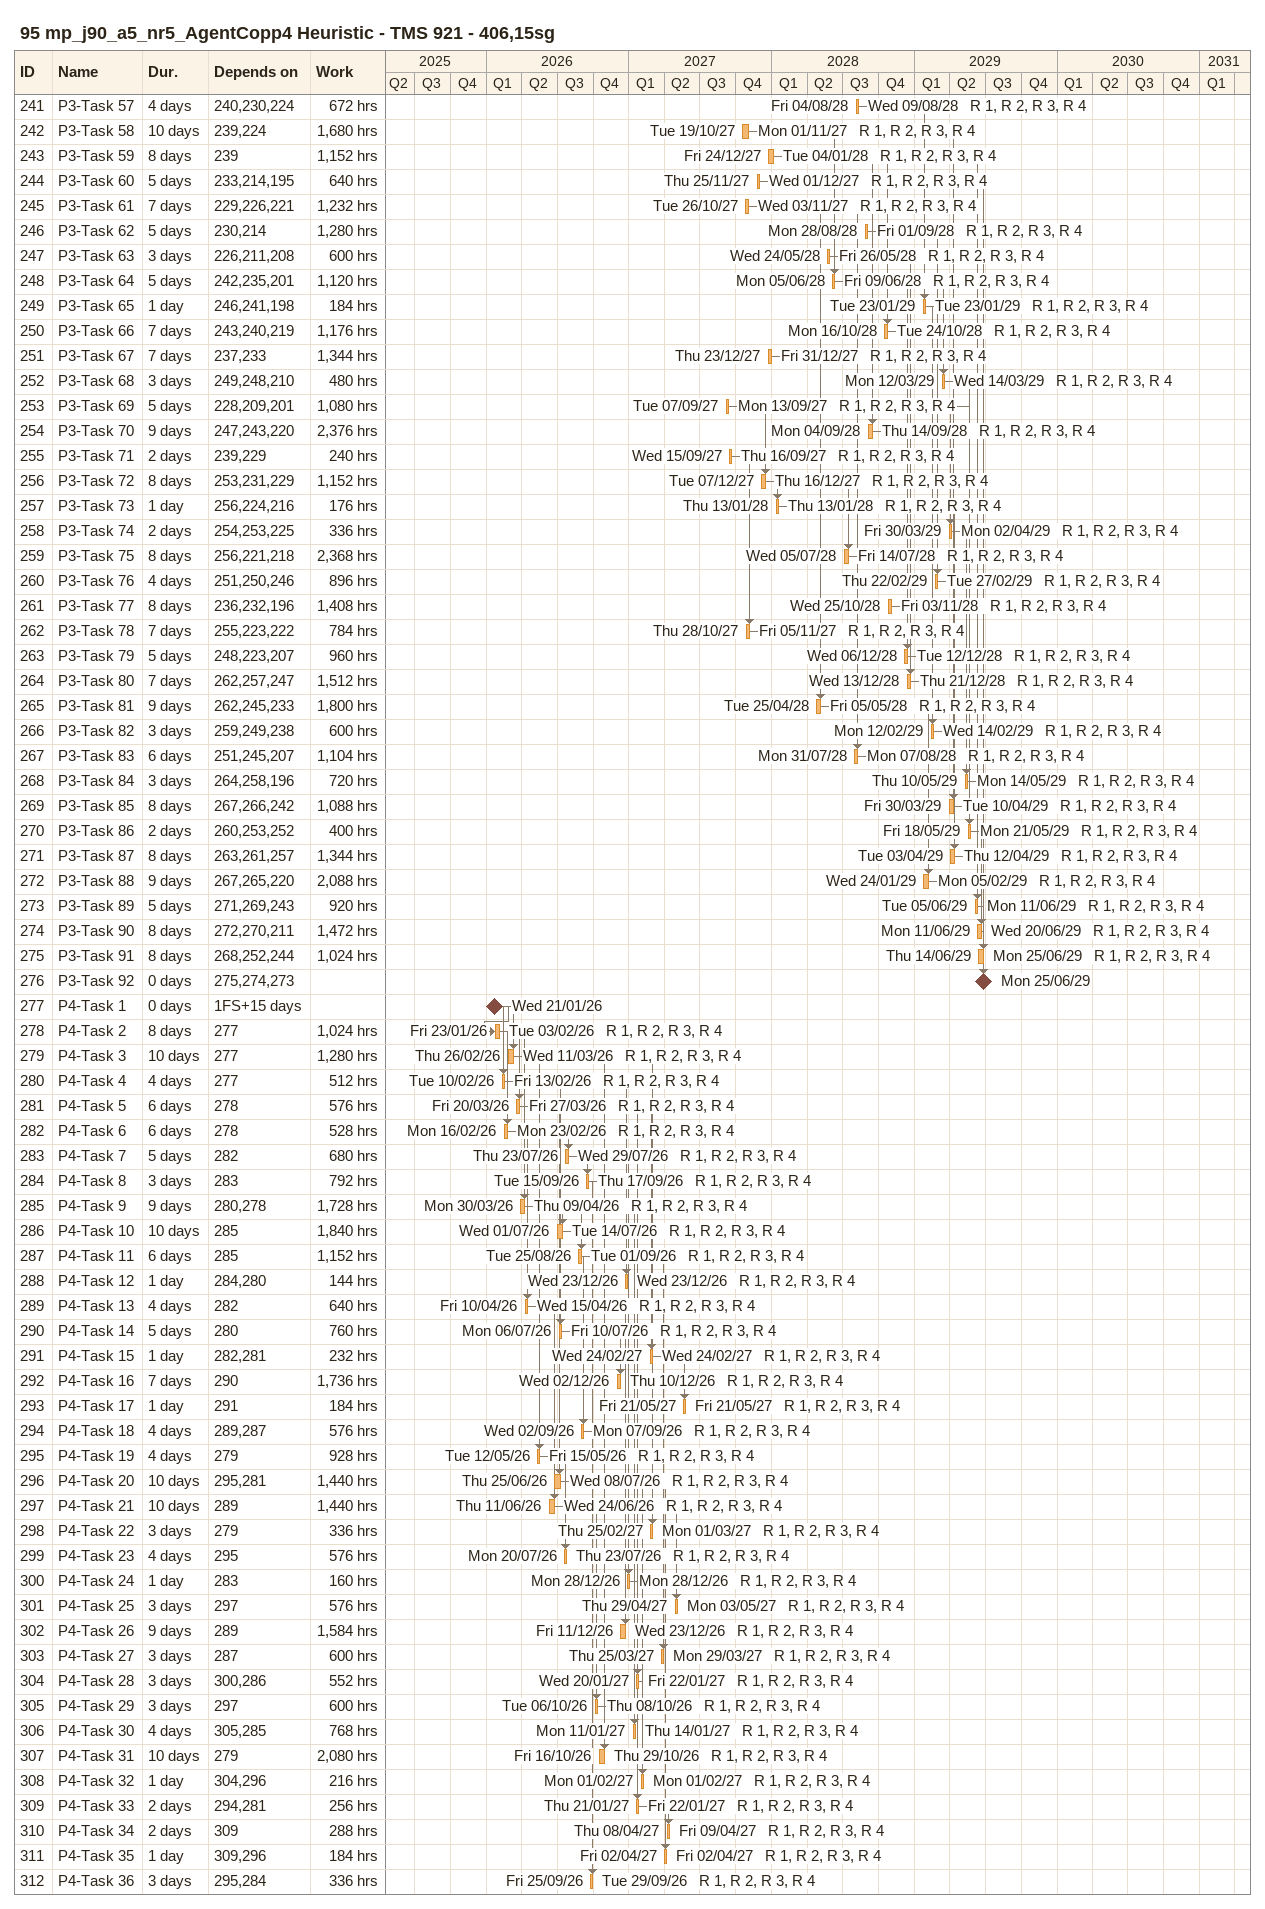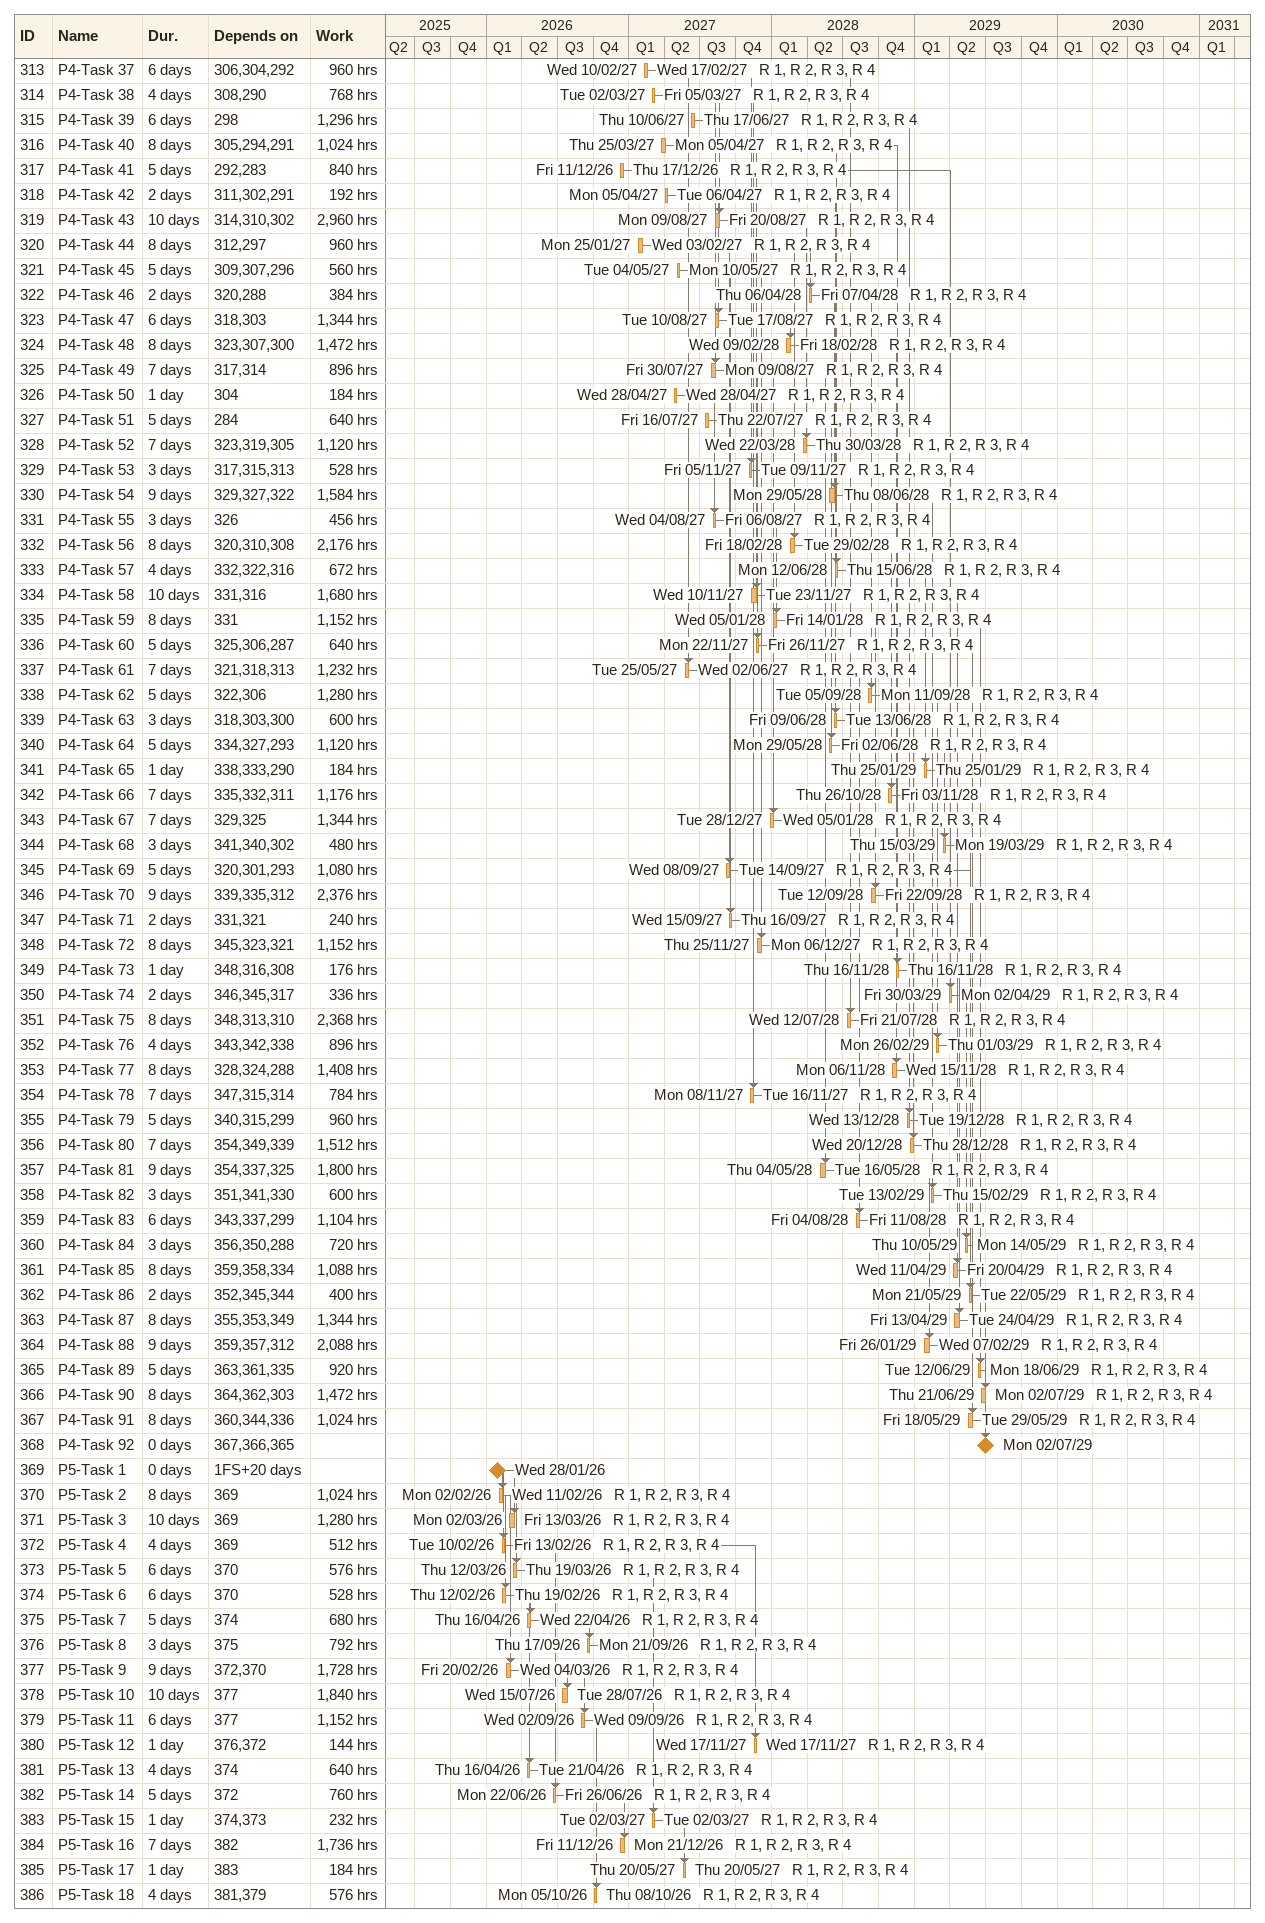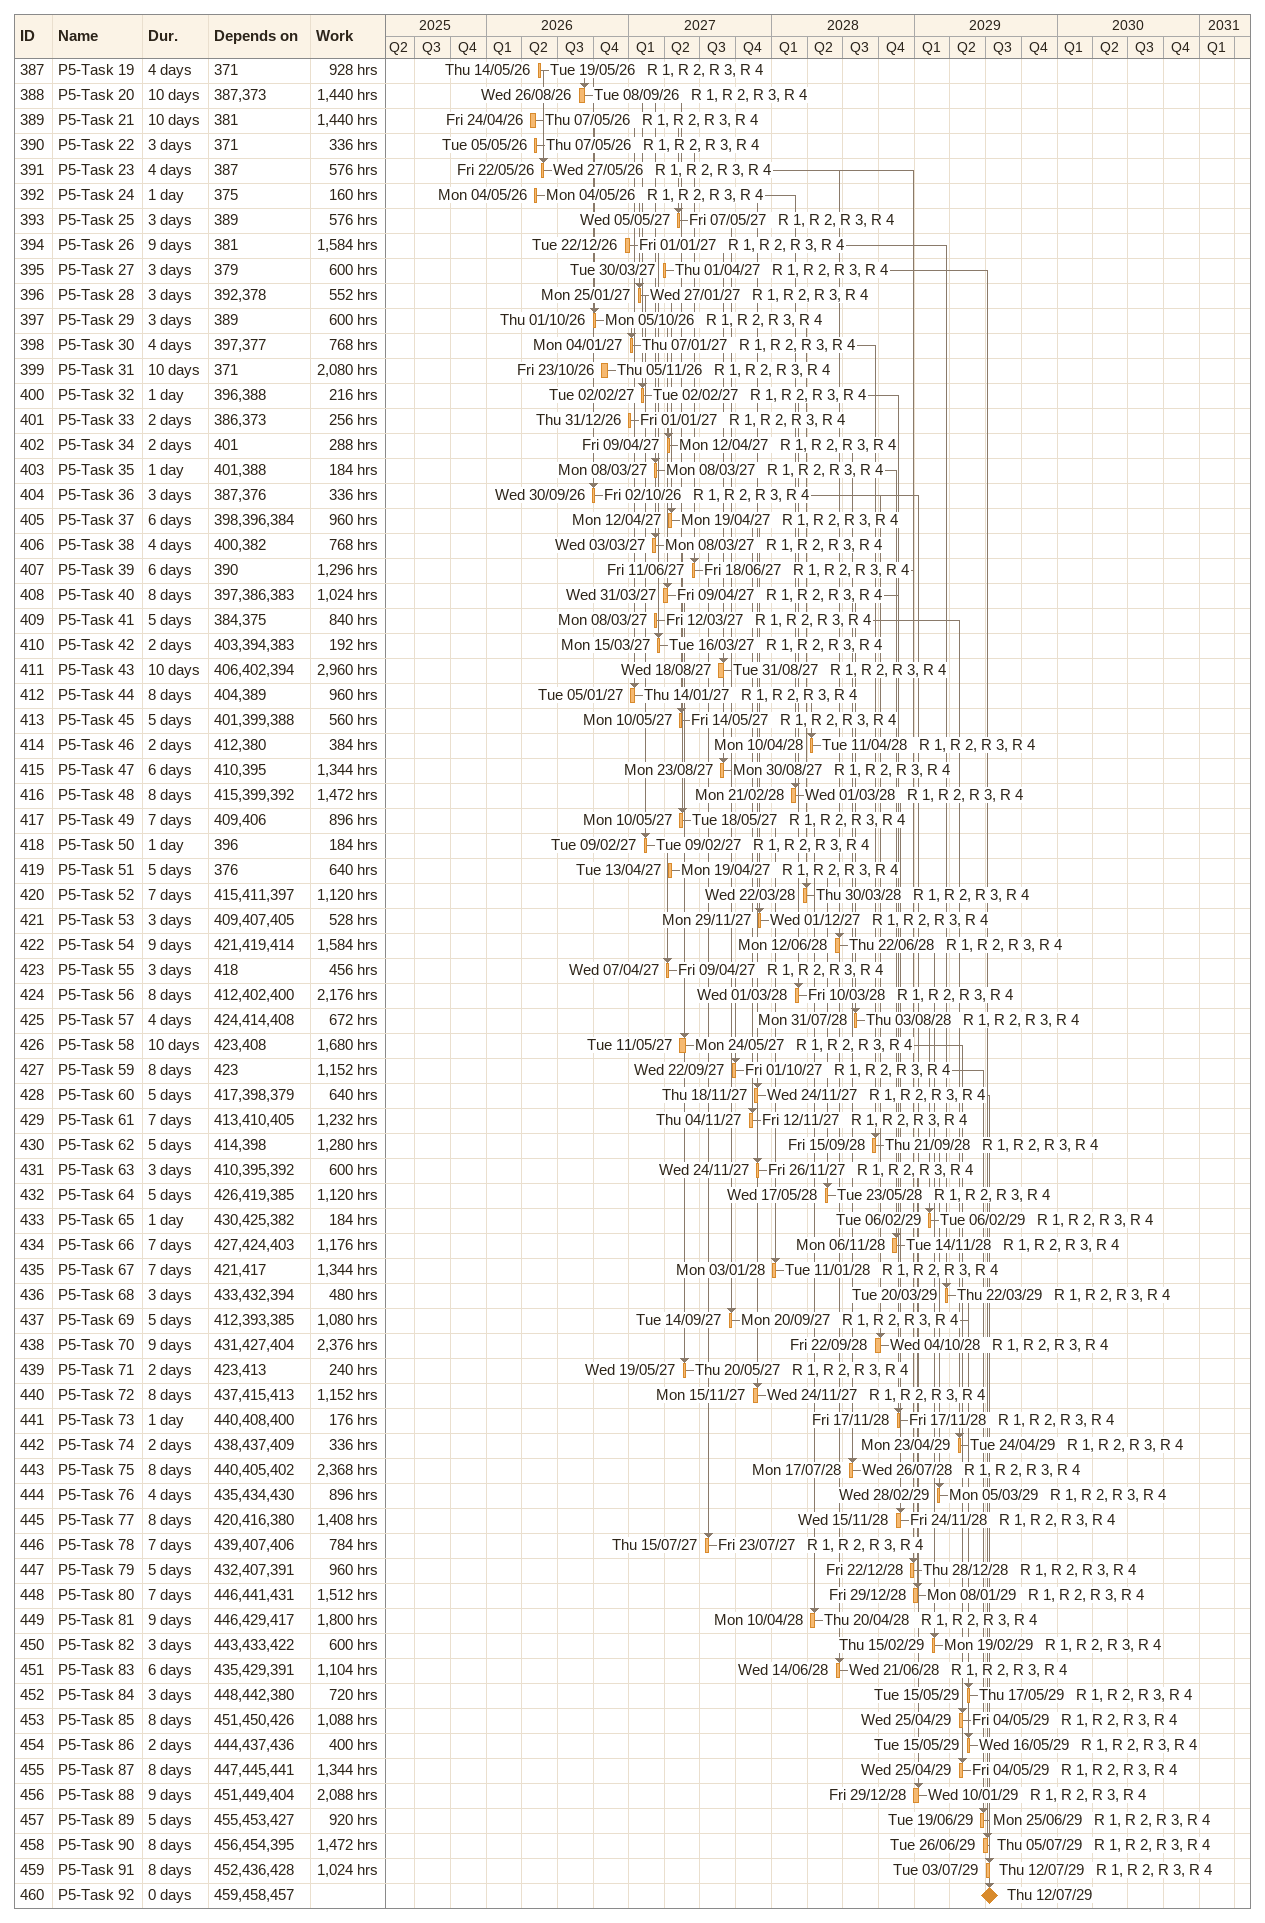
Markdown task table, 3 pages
95 mp_j90_a5_nr5_AgentCopp4 Heuristic - TMS 921 - 406,15sg

| ID | Task | Duration | Start | Finish | Predecessors | Resources | Work (h) |
|---|---|---|---|---|---|---|---|
| 241 | P3-Task 57 | 4d | 2028-08-04 | 2028-08-09 | 240, 230, 224 | R 1, R 2, R 3, R 4 | 672 |
| 242 | P3-Task 58 | 10d | 2027-10-19 | 2027-11-01 | 239, 224 | R 1, R 2, R 3, R 4 | 1680 |
| 243 | P3-Task 59 | 8d | 2027-12-24 | 2028-01-04 | 239 | R 1, R 2, R 3, R 4 | 1152 |
| 244 | P3-Task 60 | 5d | 2027-11-25 | 2027-12-01 | 233, 214, 195 | R 1, R 2, R 3, R 4 | 640 |
| 245 | P3-Task 61 | 7d | 2027-10-26 | 2027-11-03 | 229, 226, 221 | R 1, R 2, R 3, R 4 | 1232 |
| 246 | P3-Task 62 | 5d | 2028-08-28 | 2028-09-01 | 230, 214 | R 1, R 2, R 3, R 4 | 1280 |
| 247 | P3-Task 63 | 3d | 2028-05-24 | 2028-05-26 | 226, 211, 208 | R 1, R 2, R 3, R 4 | 600 |
| 248 | P3-Task 64 | 5d | 2028-06-05 | 2028-06-09 | 242, 235, 201 | R 1, R 2, R 3, R 4 | 1120 |
| 249 | P3-Task 65 | 1d | 2029-01-23 | 2029-01-23 | 246, 241, 198 | R 1, R 2, R 3, R 4 | 184 |
| 250 | P3-Task 66 | 7d | 2028-10-16 | 2028-10-24 | 243, 240, 219 | R 1, R 2, R 3, R 4 | 1176 |
| 251 | P3-Task 67 | 7d | 2027-12-23 | 2027-12-31 | 237, 233 | R 1, R 2, R 3, R 4 | 1344 |
| 252 | P3-Task 68 | 3d | 2029-03-12 | 2029-03-14 | 249, 248, 210 | R 1, R 2, R 3, R 4 | 480 |
| 253 | P3-Task 69 | 5d | 2027-09-07 | 2027-09-13 | 228, 209, 201 | R 1, R 2, R 3, R 4 | 1080 |
| 254 | P3-Task 70 | 9d | 2028-09-04 | 2028-09-14 | 247, 243, 220 | R 1, R 2, R 3, R 4 | 2376 |
| 255 | P3-Task 71 | 2d | 2027-09-15 | 2027-09-16 | 239, 229 | R 1, R 2, R 3, R 4 | 240 |
| 256 | P3-Task 72 | 8d | 2027-12-07 | 2027-12-16 | 253, 231, 229 | R 1, R 2, R 3, R 4 | 1152 |
| 257 | P3-Task 73 | 1d | 2028-01-13 | 2028-01-13 | 256, 224, 216 | R 1, R 2, R 3, R 4 | 176 |
| 258 | P3-Task 74 | 2d | 2029-03-30 | 2029-04-02 | 254, 253, 225 | R 1, R 2, R 3, R 4 | 336 |
| 259 | P3-Task 75 | 8d | 2028-07-05 | 2028-07-14 | 256, 221, 218 | R 1, R 2, R 3, R 4 | 2368 |
| 260 | P3-Task 76 | 4d | 2029-02-22 | 2029-02-27 | 251, 250, 246 | R 1, R 2, R 3, R 4 | 896 |
| 261 | P3-Task 77 | 8d | 2028-10-25 | 2028-11-03 | 236, 232, 196 | R 1, R 2, R 3, R 4 | 1408 |
| 262 | P3-Task 78 | 7d | 2027-10-28 | 2027-11-05 | 255, 223, 222 | R 1, R 2, R 3, R 4 | 784 |
| 263 | P3-Task 79 | 5d | 2028-12-06 | 2028-12-12 | 248, 223, 207 | R 1, R 2, R 3, R 4 | 960 |
| 264 | P3-Task 80 | 7d | 2028-12-13 | 2028-12-21 | 262, 257, 247 | R 1, R 2, R 3, R 4 | 1512 |
| 265 | P3-Task 81 | 9d | 2028-04-25 | 2028-05-05 | 262, 245, 233 | R 1, R 2, R 3, R 4 | 1800 |
| 266 | P3-Task 82 | 3d | 2029-02-12 | 2029-02-14 | 259, 249, 238 | R 1, R 2, R 3, R 4 | 600 |
| 267 | P3-Task 83 | 6d | 2028-07-31 | 2028-08-07 | 251, 245, 207 | R 1, R 2, R 3, R 4 | 1104 |
| 268 | P3-Task 84 | 3d | 2029-05-10 | 2029-05-14 | 264, 258, 196 | R 1, R 2, R 3, R 4 | 720 |
| 269 | P3-Task 85 | 8d | 2029-03-30 | 2029-04-10 | 267, 266, 242 | R 1, R 2, R 3, R 4 | 1088 |
| 270 | P3-Task 86 | 2d | 2029-05-18 | 2029-05-21 | 260, 253, 252 | R 1, R 2, R 3, R 4 | 400 |
| 271 | P3-Task 87 | 8d | 2029-04-03 | 2029-04-12 | 263, 261, 257 | R 1, R 2, R 3, R 4 | 1344 |
| 272 | P3-Task 88 | 9d | 2029-01-24 | 2029-02-05 | 267, 265, 220 | R 1, R 2, R 3, R 4 | 2088 |
| 273 | P3-Task 89 | 5d | 2029-06-05 | 2029-06-11 | 271, 269, 243 | R 1, R 2, R 3, R 4 | 920 |
| 274 | P3-Task 90 | 8d | 2029-06-11 | 2029-06-20 | 272, 270, 211 | R 1, R 2, R 3, R 4 | 1472 |
| 275 | P3-Task 91 | 8d | 2029-06-14 | 2029-06-25 | 268, 252, 244 | R 1, R 2, R 3, R 4 | 1024 |
| 276 | P3-Task 92 | 0d | 2029-06-25 | 2029-06-25 | 275, 274, 273 |  |  |
| 277 | P4-Task 1 | 0d | 2026-01-21 | 2026-01-21 | 1FS+15d |  |  |
| 278 | P4-Task 2 | 8d | 2026-01-23 | 2026-02-03 | 277 | R 1, R 2, R 3, R 4 | 1024 |
| 279 | P4-Task 3 | 10d | 2026-02-26 | 2026-03-11 | 277 | R 1, R 2, R 3, R 4 | 1280 |
| 280 | P4-Task 4 | 4d | 2026-02-10 | 2026-02-13 | 277 | R 1, R 2, R 3, R 4 | 512 |
| 281 | P4-Task 5 | 6d | 2026-03-20 | 2026-03-27 | 278 | R 1, R 2, R 3, R 4 | 576 |
| 282 | P4-Task 6 | 6d | 2026-02-16 | 2026-02-23 | 278 | R 1, R 2, R 3, R 4 | 528 |
| 283 | P4-Task 7 | 5d | 2026-07-23 | 2026-07-29 | 282 | R 1, R 2, R 3, R 4 | 680 |
| 284 | P4-Task 8 | 3d | 2026-09-15 | 2026-09-17 | 283 | R 1, R 2, R 3, R 4 | 792 |
| 285 | P4-Task 9 | 9d | 2026-03-30 | 2026-04-09 | 280, 278 | R 1, R 2, R 3, R 4 | 1728 |
| 286 | P4-Task 10 | 10d | 2026-07-01 | 2026-07-14 | 285 | R 1, R 2, R 3, R 4 | 1840 |
| 287 | P4-Task 11 | 6d | 2026-08-25 | 2026-09-01 | 285 | R 1, R 2, R 3, R 4 | 1152 |
| 288 | P4-Task 12 | 1d | 2026-12-23 | 2026-12-23 | 284, 280 | R 1, R 2, R 3, R 4 | 144 |
| 289 | P4-Task 13 | 4d | 2026-04-10 | 2026-04-15 | 282 | R 1, R 2, R 3, R 4 | 640 |
| 290 | P4-Task 14 | 5d | 2026-07-06 | 2026-07-10 | 280 | R 1, R 2, R 3, R 4 | 760 |
| 291 | P4-Task 15 | 1d | 2027-02-24 | 2027-02-24 | 282, 281 | R 1, R 2, R 3, R 4 | 232 |
| 292 | P4-Task 16 | 7d | 2026-12-02 | 2026-12-10 | 290 | R 1, R 2, R 3, R 4 | 1736 |
| 293 | P4-Task 17 | 1d | 2027-05-21 | 2027-05-21 | 291 | R 1, R 2, R 3, R 4 | 184 |
| 294 | P4-Task 18 | 4d | 2026-09-02 | 2026-09-07 | 289, 287 | R 1, R 2, R 3, R 4 | 576 |
| 295 | P4-Task 19 | 4d | 2026-05-12 | 2026-05-15 | 279 | R 1, R 2, R 3, R 4 | 928 |
| 296 | P4-Task 20 | 10d | 2026-06-25 | 2026-07-08 | 295, 281 | R 1, R 2, R 3, R 4 | 1440 |
| 297 | P4-Task 21 | 10d | 2026-06-11 | 2026-06-24 | 289 | R 1, R 2, R 3, R 4 | 1440 |
| 298 | P4-Task 22 | 3d | 2027-02-25 | 2027-03-01 | 279 | R 1, R 2, R 3, R 4 | 336 |
| 299 | P4-Task 23 | 4d | 2026-07-20 | 2026-07-23 | 295 | R 1, R 2, R 3, R 4 | 576 |
| 300 | P4-Task 24 | 1d | 2026-12-28 | 2026-12-28 | 283 | R 1, R 2, R 3, R 4 | 160 |
| 301 | P4-Task 25 | 3d | 2027-04-29 | 2027-05-03 | 297 | R 1, R 2, R 3, R 4 | 576 |
| 302 | P4-Task 26 | 9d | 2026-12-11 | 2026-12-23 | 289 | R 1, R 2, R 3, R 4 | 1584 |
| 303 | P4-Task 27 | 3d | 2027-03-25 | 2027-03-29 | 287 | R 1, R 2, R 3, R 4 | 600 |
| 304 | P4-Task 28 | 3d | 2027-01-20 | 2027-01-22 | 300, 286 | R 1, R 2, R 3, R 4 | 552 |
| 305 | P4-Task 29 | 3d | 2026-10-06 | 2026-10-08 | 297 | R 1, R 2, R 3, R 4 | 600 |
| 306 | P4-Task 30 | 4d | 2027-01-11 | 2027-01-14 | 305, 285 | R 1, R 2, R 3, R 4 | 768 |
| 307 | P4-Task 31 | 10d | 2026-10-16 | 2026-10-29 | 279 | R 1, R 2, R 3, R 4 | 2080 |
| 308 | P4-Task 32 | 1d | 2027-02-01 | 2027-02-01 | 304, 296 | R 1, R 2, R 3, R 4 | 216 |
| 309 | P4-Task 33 | 2d | 2027-01-21 | 2027-01-22 | 294, 281 | R 1, R 2, R 3, R 4 | 256 |
| 310 | P4-Task 34 | 2d | 2027-04-08 | 2027-04-09 | 309 | R 1, R 2, R 3, R 4 | 288 |
| 311 | P4-Task 35 | 1d | 2027-04-02 | 2027-04-02 | 309, 296 | R 1, R 2, R 3, R 4 | 184 |
| 312 | P4-Task 36 | 3d | 2026-09-25 | 2026-09-29 | 295, 284 | R 1, R 2, R 3, R 4 | 336 |
| 313 | P4-Task 37 | 6d | 2027-02-10 | 2027-02-17 | 306, 304, 292 | R 1, R 2, R 3, R 4 | 960 |
| 314 | P4-Task 38 | 4d | 2027-03-02 | 2027-03-05 | 308, 290 | R 1, R 2, R 3, R 4 | 768 |
| 315 | P4-Task 39 | 6d | 2027-06-10 | 2027-06-17 | 298 | R 1, R 2, R 3, R 4 | 1296 |
| 316 | P4-Task 40 | 8d | 2027-03-25 | 2027-04-05 | 305, 294, 291 | R 1, R 2, R 3, R 4 | 1024 |
| 317 | P4-Task 41 | 5d | 2026-12-11 | 2026-12-17 | 292, 283 | R 1, R 2, R 3, R 4 | 840 |
| 318 | P4-Task 42 | 2d | 2027-04-05 | 2027-04-06 | 311, 302, 291 | R 1, R 2, R 3, R 4 | 192 |
| 319 | P4-Task 43 | 10d | 2027-08-09 | 2027-08-20 | 314, 310, 302 | R 1, R 2, R 3, R 4 | 2960 |
| 320 | P4-Task 44 | 8d | 2027-01-25 | 2027-02-03 | 312, 297 | R 1, R 2, R 3, R 4 | 960 |
| 321 | P4-Task 45 | 5d | 2027-05-04 | 2027-05-10 | 309, 307, 296 | R 1, R 2, R 3, R 4 | 560 |
| 322 | P4-Task 46 | 2d | 2028-04-06 | 2028-04-07 | 320, 288 | R 1, R 2, R 3, R 4 | 384 |
| 323 | P4-Task 47 | 6d | 2027-08-10 | 2027-08-17 | 318, 303 | R 1, R 2, R 3, R 4 | 1344 |
| 324 | P4-Task 48 | 8d | 2028-02-09 | 2028-02-18 | 323, 307, 300 | R 1, R 2, R 3, R 4 | 1472 |
| 325 | P4-Task 49 | 7d | 2027-07-30 | 2027-08-09 | 317, 314 | R 1, R 2, R 3, R 4 | 896 |
| 326 | P4-Task 50 | 1d | 2027-04-28 | 2027-04-28 | 304 | R 1, R 2, R 3, R 4 | 184 |
| 327 | P4-Task 51 | 5d | 2027-07-16 | 2027-07-22 | 284 | R 1, R 2, R 3, R 4 | 640 |
| 328 | P4-Task 52 | 7d | 2028-03-22 | 2028-03-30 | 323, 319, 305 | R 1, R 2, R 3, R 4 | 1120 |
| 329 | P4-Task 53 | 3d | 2027-11-05 | 2027-11-09 | 317, 315, 313 | R 1, R 2, R 3, R 4 | 528 |
| 330 | P4-Task 54 | 9d | 2028-05-29 | 2028-06-08 | 329, 327, 322 | R 1, R 2, R 3, R 4 | 1584 |
| 331 | P4-Task 55 | 3d | 2027-08-04 | 2027-08-06 | 326 | R 1, R 2, R 3, R 4 | 456 |
| 332 | P4-Task 56 | 8d | 2028-02-18 | 2028-02-29 | 320, 310, 308 | R 1, R 2, R 3, R 4 | 2176 |
| 333 | P4-Task 57 | 4d | 2028-06-12 | 2028-06-15 | 332, 322, 316 | R 1, R 2, R 3, R 4 | 672 |
| 334 | P4-Task 58 | 10d | 2027-11-10 | 2027-11-23 | 331, 316 | R 1, R 2, R 3, R 4 | 1680 |
| 335 | P4-Task 59 | 8d | 2028-01-05 | 2028-01-14 | 331 | R 1, R 2, R 3, R 4 | 1152 |
| 336 | P4-Task 60 | 5d | 2027-11-22 | 2027-11-26 | 325, 306, 287 | R 1, R 2, R 3, R 4 | 640 |
| 337 | P4-Task 61 | 7d | 2027-05-25 | 2027-06-02 | 321, 318, 313 | R 1, R 2, R 3, R 4 | 1232 |
| 338 | P4-Task 62 | 5d | 2028-09-05 | 2028-09-11 | 322, 306 | R 1, R 2, R 3, R 4 | 1280 |
| 339 | P4-Task 63 | 3d | 2028-06-09 | 2028-06-13 | 318, 303, 300 | R 1, R 2, R 3, R 4 | 600 |
| 340 | P4-Task 64 | 5d | 2028-05-29 | 2028-06-02 | 334, 327, 293 | R 1, R 2, R 3, R 4 | 1120 |
| 341 | P4-Task 65 | 1d | 2029-01-25 | 2029-01-25 | 338, 333, 290 | R 1, R 2, R 3, R 4 | 184 |
| 342 | P4-Task 66 | 7d | 2028-10-26 | 2028-11-03 | 335, 332, 311 | R 1, R 2, R 3, R 4 | 1176 |
| 343 | P4-Task 67 | 7d | 2027-12-28 | 2028-01-05 | 329, 325 | R 1, R 2, R 3, R 4 | 1344 |
| 344 | P4-Task 68 | 3d | 2029-03-15 | 2029-03-19 | 341, 340, 302 | R 1, R 2, R 3, R 4 | 480 |
| 345 | P4-Task 69 | 5d | 2027-09-08 | 2027-09-14 | 320, 301, 293 | R 1, R 2, R 3, R 4 | 1080 |
| 346 | P4-Task 70 | 9d | 2028-09-12 | 2028-09-22 | 339, 335, 312 | R 1, R 2, R 3, R 4 | 2376 |
| 347 | P4-Task 71 | 2d | 2027-09-15 | 2027-09-16 | 331, 321 | R 1, R 2, R 3, R 4 | 240 |
| 348 | P4-Task 72 | 8d | 2027-11-25 | 2027-12-06 | 345, 323, 321 | R 1, R 2, R 3, R 4 | 1152 |
| 349 | P4-Task 73 | 1d | 2028-11-16 | 2028-11-16 | 348, 316, 308 | R 1, R 2, R 3, R 4 | 176 |
| 350 | P4-Task 74 | 2d | 2029-03-30 | 2029-04-02 | 346, 345, 317 | R 1, R 2, R 3, R 4 | 336 |
| 351 | P4-Task 75 | 8d | 2028-07-12 | 2028-07-21 | 348, 313, 310 | R 1, R 2, R 3, R 4 | 2368 |
| 352 | P4-Task 76 | 4d | 2029-02-26 | 2029-03-01 | 343, 342, 338 | R 1, R 2, R 3, R 4 | 896 |
| 353 | P4-Task 77 | 8d | 2028-11-06 | 2028-11-15 | 328, 324, 288 | R 1, R 2, R 3, R 4 | 1408 |
| 354 | P4-Task 78 | 7d | 2027-11-08 | 2027-11-16 | 347, 315, 314 | R 1, R 2, R 3, R 4 | 784 |
| 355 | P4-Task 79 | 5d | 2028-12-13 | 2028-12-19 | 340, 315, 299 | R 1, R 2, R 3, R 4 | 960 |
| 356 | P4-Task 80 | 7d | 2028-12-20 | 2028-12-28 | 354, 349, 339 | R 1, R 2, R 3, R 4 | 1512 |
| 357 | P4-Task 81 | 9d | 2028-05-04 | 2028-05-16 | 354, 337, 325 | R 1, R 2, R 3, R 4 | 1800 |
| 358 | P4-Task 82 | 3d | 2029-02-13 | 2029-02-15 | 351, 341, 330 | R 1, R 2, R 3, R 4 | 600 |
| 359 | P4-Task 83 | 6d | 2028-08-04 | 2028-08-11 | 343, 337, 299 | R 1, R 2, R 3, R 4 | 1104 |
| 360 | P4-Task 84 | 3d | 2029-05-10 | 2029-05-14 | 356, 350, 288 | R 1, R 2, R 3, R 4 | 720 |
| 361 | P4-Task 85 | 8d | 2029-04-11 | 2029-04-20 | 359, 358, 334 | R 1, R 2, R 3, R 4 | 1088 |
| 362 | P4-Task 86 | 2d | 2029-05-21 | 2029-05-22 | 352, 345, 344 | R 1, R 2, R 3, R 4 | 400 |
| 363 | P4-Task 87 | 8d | 2029-04-13 | 2029-04-24 | 355, 353, 349 | R 1, R 2, R 3, R 4 | 1344 |
| 364 | P4-Task 88 | 9d | 2029-01-26 | 2029-02-07 | 359, 357, 312 | R 1, R 2, R 3, R 4 | 2088 |
| 365 | P4-Task 89 | 5d | 2029-06-12 | 2029-06-18 | 363, 361, 335 | R 1, R 2, R 3, R 4 | 920 |
| 366 | P4-Task 90 | 8d | 2029-06-21 | 2029-07-02 | 364, 362, 303 | R 1, R 2, R 3, R 4 | 1472 |
| 367 | P4-Task 91 | 8d | 2029-05-18 | 2029-05-29 | 360, 344, 336 | R 1, R 2, R 3, R 4 | 1024 |
| 368 | P4-Task 92 | 0d | 2029-07-02 | 2029-07-02 | 367, 366, 365 |  |  |
| 369 | P5-Task 1 | 0d | 2026-01-28 | 2026-01-28 | 1FS+20d |  |  |
| 370 | P5-Task 2 | 8d | 2026-02-02 | 2026-02-11 | 369 | R 1, R 2, R 3, R 4 | 1024 |
| 371 | P5-Task 3 | 10d | 2026-03-02 | 2026-03-13 | 369 | R 1, R 2, R 3, R 4 | 1280 |
| 372 | P5-Task 4 | 4d | 2026-02-10 | 2026-02-13 | 369 | R 1, R 2, R 3, R 4 | 512 |
| 373 | P5-Task 5 | 6d | 2026-03-12 | 2026-03-19 | 370 | R 1, R 2, R 3, R 4 | 576 |
| 374 | P5-Task 6 | 6d | 2026-02-12 | 2026-02-19 | 370 | R 1, R 2, R 3, R 4 | 528 |
| 375 | P5-Task 7 | 5d | 2026-04-16 | 2026-04-22 | 374 | R 1, R 2, R 3, R 4 | 680 |
| 376 | P5-Task 8 | 3d | 2026-09-17 | 2026-09-21 | 375 | R 1, R 2, R 3, R 4 | 792 |
| 377 | P5-Task 9 | 9d | 2026-02-20 | 2026-03-04 | 372, 370 | R 1, R 2, R 3, R 4 | 1728 |
| 378 | P5-Task 10 | 10d | 2026-07-15 | 2026-07-28 | 377 | R 1, R 2, R 3, R 4 | 1840 |
| 379 | P5-Task 11 | 6d | 2026-09-02 | 2026-09-09 | 377 | R 1, R 2, R 3, R 4 | 1152 |
| 380 | P5-Task 12 | 1d | 2027-11-17 | 2027-11-17 | 376, 372 | R 1, R 2, R 3, R 4 | 144 |
| 381 | P5-Task 13 | 4d | 2026-04-16 | 2026-04-21 | 374 | R 1, R 2, R 3, R 4 | 640 |
| 382 | P5-Task 14 | 5d | 2026-06-22 | 2026-06-26 | 372 | R 1, R 2, R 3, R 4 | 760 |
| 383 | P5-Task 15 | 1d | 2027-03-02 | 2027-03-02 | 374, 373 | R 1, R 2, R 3, R 4 | 232 |
| 384 | P5-Task 16 | 7d | 2026-12-11 | 2026-12-21 | 382 | R 1, R 2, R 3, R 4 | 1736 |
| 385 | P5-Task 17 | 1d | 2027-05-20 | 2027-05-20 | 383 | R 1, R 2, R 3, R 4 | 184 |
| 386 | P5-Task 18 | 4d | 2026-10-05 | 2026-10-08 | 381, 379 | R 1, R 2, R 3, R 4 | 576 |
| 387 | P5-Task 19 | 4d | 2026-05-14 | 2026-05-19 | 371 | R 1, R 2, R 3, R 4 | 928 |
| 388 | P5-Task 20 | 10d | 2026-08-26 | 2026-09-08 | 387, 373 | R 1, R 2, R 3, R 4 | 1440 |
| 389 | P5-Task 21 | 10d | 2026-04-24 | 2026-05-07 | 381 | R 1, R 2, R 3, R 4 | 1440 |
| 390 | P5-Task 22 | 3d | 2026-05-05 | 2026-05-07 | 371 | R 1, R 2, R 3, R 4 | 336 |
| 391 | P5-Task 23 | 4d | 2026-05-22 | 2026-05-27 | 387 | R 1, R 2, R 3, R 4 | 576 |
| 392 | P5-Task 24 | 1d | 2026-05-04 | 2026-05-04 | 375 | R 1, R 2, R 3, R 4 | 160 |
| 393 | P5-Task 25 | 3d | 2027-05-05 | 2027-05-07 | 389 | R 1, R 2, R 3, R 4 | 576 |
| 394 | P5-Task 26 | 9d | 2026-12-22 | 2027-01-01 | 381 | R 1, R 2, R 3, R 4 | 1584 |
| 395 | P5-Task 27 | 3d | 2027-03-30 | 2027-04-01 | 379 | R 1, R 2, R 3, R 4 | 600 |
| 396 | P5-Task 28 | 3d | 2027-01-25 | 2027-01-27 | 392, 378 | R 1, R 2, R 3, R 4 | 552 |
| 397 | P5-Task 29 | 3d | 2026-10-01 | 2026-10-05 | 389 | R 1, R 2, R 3, R 4 | 600 |
| 398 | P5-Task 30 | 4d | 2027-01-04 | 2027-01-07 | 397, 377 | R 1, R 2, R 3, R 4 | 768 |
| 399 | P5-Task 31 | 10d | 2026-10-23 | 2026-11-05 | 371 | R 1, R 2, R 3, R 4 | 2080 |
| 400 | P5-Task 32 | 1d | 2027-02-02 | 2027-02-02 | 396, 388 | R 1, R 2, R 3, R 4 | 216 |
| 401 | P5-Task 33 | 2d | 2026-12-31 | 2027-01-01 | 386, 373 | R 1, R 2, R 3, R 4 | 256 |
| 402 | P5-Task 34 | 2d | 2027-04-09 | 2027-04-12 | 401 | R 1, R 2, R 3, R 4 | 288 |
| 403 | P5-Task 35 | 1d | 2027-03-08 | 2027-03-08 | 401, 388 | R 1, R 2, R 3, R 4 | 184 |
| 404 | P5-Task 36 | 3d | 2026-09-30 | 2026-10-02 | 387, 376 | R 1, R 2, R 3, R 4 | 336 |
| 405 | P5-Task 37 | 6d | 2027-04-12 | 2027-04-19 | 398, 396, 384 | R 1, R 2, R 3, R 4 | 960 |
| 406 | P5-Task 38 | 4d | 2027-03-03 | 2027-03-08 | 400, 382 | R 1, R 2, R 3, R 4 | 768 |
| 407 | P5-Task 39 | 6d | 2027-06-11 | 2027-06-18 | 390 | R 1, R 2, R 3, R 4 | 1296 |
| 408 | P5-Task 40 | 8d | 2027-03-31 | 2027-04-09 | 397, 386, 383 | R 1, R 2, R 3, R 4 | 1024 |
| 409 | P5-Task 41 | 5d | 2027-03-08 | 2027-03-12 | 384, 375 | R 1, R 2, R 3, R 4 | 840 |
| 410 | P5-Task 42 | 2d | 2027-03-15 | 2027-03-16 | 403, 394, 383 | R 1, R 2, R 3, R 4 | 192 |
| 411 | P5-Task 43 | 10d | 2027-08-18 | 2027-08-31 | 406, 402, 394 | R 1, R 2, R 3, R 4 | 2960 |
| 412 | P5-Task 44 | 8d | 2027-01-05 | 2027-01-14 | 404, 389 | R 1, R 2, R 3, R 4 | 960 |
| 413 | P5-Task 45 | 5d | 2027-05-10 | 2027-05-14 | 401, 399, 388 | R 1, R 2, R 3, R 4 | 560 |
| 414 | P5-Task 46 | 2d | 2028-04-10 | 2028-04-11 | 412, 380 | R 1, R 2, R 3, R 4 | 384 |
| 415 | P5-Task 47 | 6d | 2027-08-23 | 2027-08-30 | 410, 395 | R 1, R 2, R 3, R 4 | 1344 |
| 416 | P5-Task 48 | 8d | 2028-02-21 | 2028-03-01 | 415, 399, 392 | R 1, R 2, R 3, R 4 | 1472 |
| 417 | P5-Task 49 | 7d | 2027-05-10 | 2027-05-18 | 409, 406 | R 1, R 2, R 3, R 4 | 896 |
| 418 | P5-Task 50 | 1d | 2027-02-09 | 2027-02-09 | 396 | R 1, R 2, R 3, R 4 | 184 |
| 419 | P5-Task 51 | 5d | 2027-04-13 | 2027-04-19 | 376 | R 1, R 2, R 3, R 4 | 640 |
| 420 | P5-Task 52 | 7d | 2028-03-22 | 2028-03-30 | 415, 411, 397 | R 1, R 2, R 3, R 4 | 1120 |
| 421 | P5-Task 53 | 3d | 2027-11-29 | 2027-12-01 | 409, 407, 405 | R 1, R 2, R 3, R 4 | 528 |
| 422 | P5-Task 54 | 9d | 2028-06-12 | 2028-06-22 | 421, 419, 414 | R 1, R 2, R 3, R 4 | 1584 |
| 423 | P5-Task 55 | 3d | 2027-04-07 | 2027-04-09 | 418 | R 1, R 2, R 3, R 4 | 456 |
| 424 | P5-Task 56 | 8d | 2028-03-01 | 2028-03-10 | 412, 402, 400 | R 1, R 2, R 3, R 4 | 2176 |
| 425 | P5-Task 57 | 4d | 2028-07-31 | 2028-08-03 | 424, 414, 408 | R 1, R 2, R 3, R 4 | 672 |
| 426 | P5-Task 58 | 10d | 2027-05-11 | 2027-05-24 | 423, 408 | R 1, R 2, R 3, R 4 | 1680 |
| 427 | P5-Task 59 | 8d | 2027-09-22 | 2027-10-01 | 423 | R 1, R 2, R 3, R 4 | 1152 |
| 428 | P5-Task 60 | 5d | 2027-11-18 | 2027-11-24 | 417, 398, 379 | R 1, R 2, R 3, R 4 | 640 |
| 429 | P5-Task 61 | 7d | 2027-11-04 | 2027-11-12 | 413, 410, 405 | R 1, R 2, R 3, R 4 | 1232 |
| 430 | P5-Task 62 | 5d | 2028-09-15 | 2028-09-21 | 414, 398 | R 1, R 2, R 3, R 4 | 1280 |
| 431 | P5-Task 63 | 3d | 2027-11-24 | 2027-11-26 | 410, 395, 392 | R 1, R 2, R 3, R 4 | 600 |
| 432 | P5-Task 64 | 5d | 2028-05-17 | 2028-05-23 | 426, 419, 385 | R 1, R 2, R 3, R 4 | 1120 |
| 433 | P5-Task 65 | 1d | 2029-02-06 | 2029-02-06 | 430, 425, 382 | R 1, R 2, R 3, R 4 | 184 |
| 434 | P5-Task 66 | 7d | 2028-11-06 | 2028-11-14 | 427, 424, 403 | R 1, R 2, R 3, R 4 | 1176 |
| 435 | P5-Task 67 | 7d | 2028-01-03 | 2028-01-11 | 421, 417 | R 1, R 2, R 3, R 4 | 1344 |
| 436 | P5-Task 68 | 3d | 2029-03-20 | 2029-03-22 | 433, 432, 394 | R 1, R 2, R 3, R 4 | 480 |
| 437 | P5-Task 69 | 5d | 2027-09-14 | 2027-09-20 | 412, 393, 385 | R 1, R 2, R 3, R 4 | 1080 |
| 438 | P5-Task 70 | 9d | 2028-09-22 | 2028-10-04 | 431, 427, 404 | R 1, R 2, R 3, R 4 | 2376 |
| 439 | P5-Task 71 | 2d | 2027-05-19 | 2027-05-20 | 423, 413 | R 1, R 2, R 3, R 4 | 240 |
| 440 | P5-Task 72 | 8d | 2027-11-15 | 2027-11-24 | 437, 415, 413 | R 1, R 2, R 3, R 4 | 1152 |
| 441 | P5-Task 73 | 1d | 2028-11-17 | 2028-11-17 | 440, 408, 400 | R 1, R 2, R 3, R 4 | 176 |
| 442 | P5-Task 74 | 2d | 2029-04-23 | 2029-04-24 | 438, 437, 409 | R 1, R 2, R 3, R 4 | 336 |
| 443 | P5-Task 75 | 8d | 2028-07-17 | 2028-07-26 | 440, 405, 402 | R 1, R 2, R 3, R 4 | 2368 |
| 444 | P5-Task 76 | 4d | 2029-02-28 | 2029-03-05 | 435, 434, 430 | R 1, R 2, R 3, R 4 | 896 |
| 445 | P5-Task 77 | 8d | 2028-11-15 | 2028-11-24 | 420, 416, 380 | R 1, R 2, R 3, R 4 | 1408 |
| 446 | P5-Task 78 | 7d | 2027-07-15 | 2027-07-23 | 439, 407, 406 | R 1, R 2, R 3, R 4 | 784 |
| 447 | P5-Task 79 | 5d | 2028-12-22 | 2028-12-28 | 432, 407, 391 | R 1, R 2, R 3, R 4 | 960 |
| 448 | P5-Task 80 | 7d | 2028-12-29 | 2029-01-08 | 446, 441, 431 | R 1, R 2, R 3, R 4 | 1512 |
| 449 | P5-Task 81 | 9d | 2028-04-10 | 2028-04-20 | 446, 429, 417 | R 1, R 2, R 3, R 4 | 1800 |
| 450 | P5-Task 82 | 3d | 2029-02-15 | 2029-02-19 | 443, 433, 422 | R 1, R 2, R 3, R 4 | 600 |
| 451 | P5-Task 83 | 6d | 2028-06-14 | 2028-06-21 | 435, 429, 391 | R 1, R 2, R 3, R 4 | 1104 |
| 452 | P5-Task 84 | 3d | 2029-05-15 | 2029-05-17 | 448, 442, 380 | R 1, R 2, R 3, R 4 | 720 |
| 453 | P5-Task 85 | 8d | 2029-04-25 | 2029-05-04 | 451, 450, 426 | R 1, R 2, R 3, R 4 | 1088 |
| 454 | P5-Task 86 | 2d | 2029-05-15 | 2029-05-16 | 444, 437, 436 | R 1, R 2, R 3, R 4 | 400 |
| 455 | P5-Task 87 | 8d | 2029-04-25 | 2029-05-04 | 447, 445, 441 | R 1, R 2, R 3, R 4 | 1344 |
| 456 | P5-Task 88 | 9d | 2028-12-29 | 2029-01-10 | 451, 449, 404 | R 1, R 2, R 3, R 4 | 2088 |
| 457 | P5-Task 89 | 5d | 2029-06-19 | 2029-06-25 | 455, 453, 427 | R 1, R 2, R 3, R 4 | 920 |
| 458 | P5-Task 90 | 8d | 2029-06-26 | 2029-07-05 | 456, 454, 395 | R 1, R 2, R 3, R 4 | 1472 |
| 459 | P5-Task 91 | 8d | 2029-07-03 | 2029-07-12 | 452, 436, 428 | R 1, R 2, R 3, R 4 | 1024 |
| 460 | P5-Task 92 | 0d | 2029-07-12 | 2029-07-12 | 459, 458, 457 |  |  |
